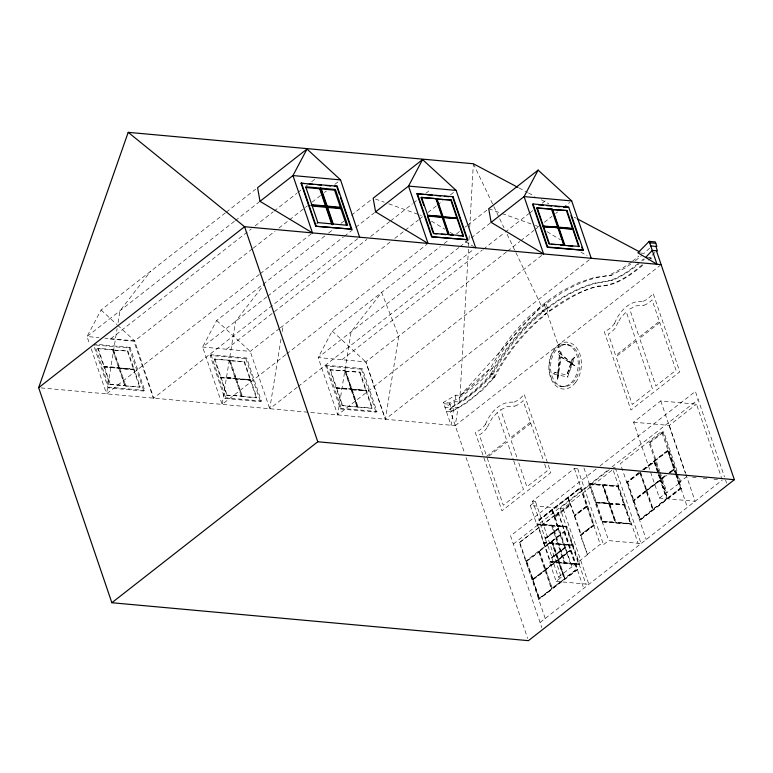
<?xml version="1.0" encoding="UTF-8"?>
<svg xmlns="http://www.w3.org/2000/svg" width="773" height="773" viewBox="0 0 773 773"><rect width="100%" height="100%" fill="white"/><g stroke="black" fill="none" stroke-linecap="round" stroke-linejoin="round"><path stroke-width="0.58" stroke-dasharray="3.87 2.9" d="M630.768 264.095L625.154 267.97L611.482 275.256L594.07 277.526L578.001 282.918L561.971 291.063L546.376 301.789L526.51 318.814L512.837 333.868L500.624 350.584L490.362 368.228L460.012 395.979L469.366 233.407M469.713 227.397L473.298 164.958M557.227 379.176L560.754 356.923L561.256 356.971L557.72 379.224L557.227 379.176L557.584 374.944L558.087 374.992M557.72 379.224L559.749 355.251C557.101 354.604 559.478 350.594 559.507 350.865C557.362 351.126 557.468 355.329 559.749 355.251M259.341 274.444L106.558 393.872L117.11 328.583M118.066 322.641L119.989 310.775L150.503 271.391M285.72 354.701L222.141 404.395L235.562 321.297L264.627 283.788M297.267 387.215L269.748 408.733L281.063 338.69M282.213 331.569L283.169 325.626M541.709 255.428L337.685 414.917L351.116 331.82L381.63 292.436L398.723 336.149L385.398 419.237L365.88 361.89L318.167 357.57L332.206 331.066L440.378 246.51M455.935 395.129L451.065 425.237L443.306 402.433L455.935 395.129L460.09 395.505C471.462 387.998 481.618 378.673 490.362 368.228L492.343 368.402C504.982 344.458 522.142 322.911 543.303 305.944C562.618 290.262 586.04 277.362 611.482 275.256M41.037 387.911L455.22 425.614L458.138 407.574L453.983 407.197L446.321 411.294L451.471 411.767L466.67 402.888L482.98 389.602L494.382 377.446L492.788 378.065L493.783 378.152M492.923 374.055L490.942 373.871L493.01 374.219L481.511 386.21L465.201 399.486L451.084 407.815L444.948 407.255L454.891 401.583L459.046 401.96L460.09 395.505M485.541 424.29C489.831 412.85 500.44 400.868 513.62 402.231M572.349 364.141L571.846 364.093L574.909 365.793L561.188 354.16L561.014 351.609L559.507 350.865M614.651 323.336C618.844 311.925 629.551 300.098 642.605 301.451M570.696 363.349L566.899 374.982L571.189 363.387L560.754 356.923M572.117 358.991L570.889 362.759L572.609 359.039L574.523 357.541L572.117 358.991L572.609 359.039M574.03 357.493L567.585 377.002L574.523 357.541M491.029 374.045L491.174 373.717C503.861 349.647 521.05 327.955 542.337 310.91L544.318 311.094C563.875 295.218 587.026 282.589 612.496 280.396C622.12 276.135 631.048 270.337 639.126 263.622M492.99 374.258L493.155 373.9C505.851 349.831 523.041 328.129 544.318 311.094L542.337 310.91M494.469 377.62L493.628 377.205C506.315 353.135 523.505 331.433 544.781 314.398C561.063 303.857 578.397 290.667 598.524 286.242C616.042 286.213 630.439 275.449 643.31 264.801M494.459 377.649L494.614 377.292C507.31 353.222 524.5 331.52 545.777 314.485M225.358 212.875L101.079 310.021L87.04 336.526L89.716 344.4M324.834 235.987L216.662 320.544L202.623 347.048L222.141 404.395M485.763 423.981L484.826 425.247A31.278 21.538 -84.8 0 1 477.299 431.479L475.231 432.358L501.938 510.818L550.83 472.603L524.113 394.133A31.278 21.538 -84.8 0 1 514.721 401.873L513.504 402.298M487.058 427.778L486.12 429.044A31.278 21.538 -84.8 0 1 480.603 434.107L479.337 434.841L486.275 455.229M614.748 323.201L613.81 324.467A31.278 21.538 -84.8 0 1 604.215 331.578L630.923 410.038L679.815 371.823L653.098 293.354A31.278 21.538 -84.8 0 1 643.706 301.084L642.489 301.518M492.343 368.402C480.468 382.538 466.032 394.771 449.442 402.994L443.306 402.433M460.012 395.979L541.322 305.76L543.342 306.04M654.895 252.442L649.774 257.805L646.663 257.525M649.591 248.143L644.064 253.351L638.962 252.887M641.774 260.578L643.523 258.936M642.759 260.675L644.508 259.023M648.315 260.211L652.064 256.684M497.271 412.56L491.879 418.531L486.826 428.087M632.507 261.235L638.856 256.085M635.396 260.685L641.754 255.525M638.14 263.525C626.033 273.41 612.342 282.725 596.07 282.763C576.59 287.885 558.705 298.591 543.322 311.007C522.046 328.042 504.856 349.734 492.159 373.803C480.864 386.973 466.283 399.767 450.089 407.719L451.471 411.767M642.324 264.714C629.444 275.362 615.047 286.126 597.529 286.155C578.049 291.276 560.164 301.982 544.781 314.398M542.366 311.007L545.661 308.34L547.642 308.524L546.047 303.847L544.066 303.663L545.661 308.34M226.305 212.131L255.689 189.172M234.461 221.281L87.04 336.526L98.944 337.608M235.407 220.547L259.061 202.053M103.824 366.586L119.129 367.61L103.824 366.586L97.727 348.671L98.152 348.333L113.032 349.686L119.197 367.987L133.584 369.301L134.009 368.963L127.912 351.039L113.1 350.072L127.912 351.039M110.839 338.7L251.283 228.914M255.08 225.948L273.111 211.85M274.057 211.106L296.832 193.308M297.779 192.564L301.576 189.598M306.321 185.887L315.809 178.466M97.727 348.671L113.032 349.686M252.317 248.877L134.647 340.864L104.886 338.159M253.264 248.143L275.091 231.079M278.889 228.112L304.504 208.082M305.451 207.338L307.354 205.86M312.099 202.149L320.64 195.472M324.438 192.506L326.332 191.018M334.873 184.341L340.564 179.896M109.921 384.51L125.236 385.534L109.921 384.51L104.026 367.185L104.461 366.856L119.332 368.209L125.294 385.911L139.681 387.215L140.106 386.887L134.212 369.562L119.4 368.586L134.212 369.562M95.91 345.029L129.236 348.063L130.096 347.396L144.735 390.404L143.875 391.07L108.172 387.824L93.523 344.816M119.197 367.987L134.009 368.963M104.026 367.185L119.332 368.209M108.172 387.824L109.032 387.157L144.735 390.404M260.288 273.7L311.529 233.649M125.294 385.911L140.106 386.887M328.622 233.021L333.356 229.32M340.941 223.397L343.782 221.175M351.367 215.242L372.209 198.951M266.791 296.89L202.623 347.048L250.23 351.386L279.411 328.573M267.729 296.146L343.425 236.982M344.371 236.248L354.778 228.112M355.725 227.368L374.644 212.575M357.725 238.683L153.701 398.163L134.647 340.864L117.863 325.443M210.15 355.435L211.01 354.759L246.713 358.015L261.361 401.023L260.501 401.689L224.788 398.443L210.15 355.435L245.862 358.682L246.713 358.015M226.421 349.222L366.866 239.437M370.663 236.47L389.64 221.629M390.587 220.885L412.415 203.83M413.362 203.086L417.159 200.12M425.701 193.443L430.445 189.733M220.45 377.205L235.755 378.229L220.45 377.205L214.343 359.29L214.778 358.952L229.658 360.305L235.823 378.606L250.201 379.92L250.636 379.582L244.529 361.658L229.716 360.682L244.529 361.658M214.343 359.29L229.658 360.305M280.348 327.839L391.032 241.321M394.819 238.355L404.279 230.963M405.226 230.228L418.464 219.87M419.41 219.126L423.198 216.169L419.865 214.971M427.904 212.488L436.378 205.869M437.315 205.135L442.968 200.719M450.495 194.835L454.263 191.888M226.547 395.129L241.852 396.143L226.547 395.129L220.653 377.804L221.078 377.466L235.958 378.828L241.92 396.53L256.307 397.834L256.733 397.506L250.839 380.181L236.026 379.205L250.839 380.181M235.823 378.606L250.636 379.582M220.653 377.804L235.958 378.828M224.788 398.443L225.648 397.766L261.361 401.023M286.667 353.957L427.111 244.171M241.92 396.53L256.733 397.506M444.175 243.543L448.91 239.843M456.495 233.91L460.283 230.953M465.017 227.243L466.911 225.764M467.858 225.03L486.816 210.208M458.969 247.505L318.167 357.57L337.685 414.917M459.916 246.761L470.322 238.625M471.269 237.891L490.198 223.097M298.214 386.481L473.772 249.244M325.733 365.958L326.593 365.281L362.295 368.537L376.934 411.545L376.084 412.212L340.371 408.965L325.733 365.958L361.435 369.204L362.295 368.537M341.975 359.735L482.41 249.95M483.367 249.215L504.238 232.895M505.184 232.151L528.916 213.609M529.863 212.865L532.703 210.643M542.202 203.222L545.989 200.255M329.926 369.813L345.231 370.827L351.338 388.751L350.903 389.08L336.033 387.727L329.926 369.813L345.231 370.827M345.299 371.214L360.112 372.18L366.209 390.104L365.784 390.442L351.406 389.128L345.299 371.214L360.112 372.18M589.316 259.767L385.302 419.256L365.774 361.909L506.576 251.834M507.523 251.099L519.823 241.485M520.77 240.741L534.017 230.393M534.964 229.649L537.805 227.426M544.395 222.276L551.932 216.392M555.69 213.445L557.575 211.976M563.227 207.56L569.817 202.41M336.033 387.727L351.338 388.751M336.236 388.326L351.541 389.35L357.435 406.666L357.01 407.004L342.13 405.651L336.236 388.326L351.541 389.35M351.406 389.128L366.209 390.104M351.609 389.727L366.412 390.703L372.315 408.028L371.881 408.357L357.503 407.052L351.609 389.727L366.412 390.703M342.13 405.651L357.435 406.666M340.371 408.965L341.231 408.289L376.934 411.545M357.503 407.052L372.315 408.028M455.22 425.614L660.2 265.39M552.937 373.987L555.304 372.567L552.937 373.987L568.087 377.04M486.661 456.36L506.817 440.61L497.223 412.434M530.404 422.174L510.248 437.924L500.653 409.748M488.894 456.128L507.223 441.798L513.398 459.964M530.809 423.362L510.653 439.122L517.224 458.408M569.894 504.479L554.454 516.557L570.397 504.527L567.459 497.31L567.952 497.358L587.47 554.705L580.475 535.544L594.186 525.254L581.18 487.019L539.283 519.765L532.481 501.204L574.378 468.457L577.692 468.757L579.412 467.414M685.864 474.12L695.111 501.291L659.408 498.044L633.58 422.184L660.77 400.926L696.473 404.173L721.528 477.772M530.307 505.503L535.457 501.474L561.285 577.344L556.135 581.364L549.632 562.251L550.057 561.913L579.818 564.619L566.802 526.394L536.617 524.017L530.307 505.503L563.044 508.479L614.284 468.428M596.138 468.998L510.576 535.882L541.805 627.618M599.935 466.022L695.391 391.409L724.485 476.893M538.791 519.727L581.18 487.019M587.47 554.705L572.03 566.773L552.511 509.426L552.009 509.388L558.386 528.288L545.091 538.24L538.994 520.316L552.28 510.364M587.055 505.871L574.184 515.494L587.055 505.871L580.455 487.908L552.212 509.987L552.714 510.025M538.994 520.316L580.948 487.956M588.717 483.589L618.555 485.927L588.717 483.589L601.732 521.823L631.57 524.162L601.732 521.823M552.125 525.63L537.312 524.664L552.125 525.63L558.29 543.931L572.609 544.868L558.29 543.931M589.635 484.256L618.265 486.488L589.635 484.256L595.732 502.17L608.593 503.339L609.027 503.01L602.921 485.086L602.496 485.425L608.593 503.339M513.349 544.018L608.119 469.936M611.916 466.969L698.154 399.554M609.404 469.636L560.067 508.209L585.895 584.069M545.207 618.468L519.379 542.607L558.386 512.547L577.711 569.295L538.704 599.355L577.711 569.295M633.58 422.184L669.283 425.43L696.473 404.173M519.379 542.607L558.386 512.547M659.533 473.395L649.049 442.6L662.78 431.875L663.775 431.962L677.747 473.018M649.049 442.6L650.045 442.697L663.775 431.962M555.149 517.195L570.6 505.127M552.618 525.679L552.193 526.017L566.503 526.944L552.618 525.679L558.724 543.603M545.091 538.24L558.386 528.288M545.294 538.839L558.589 528.877L564.889 547.4L552.096 557.401L545.294 538.839L558.589 528.877M587.258 506.47L574.387 516.093L587.258 506.47L593.558 524.993L580.697 534.607L593.558 524.993M543.844 542.25L543.419 542.578L558.222 543.554L543.844 542.25L537.747 524.326M595.732 502.17L609.027 503.01M558.425 544.153L543.622 543.177L558.425 544.153L564.802 563.053L565.227 562.715L558.927 544.202L558.493 544.53L572.812 545.458L558.927 544.202M595.935 502.769L609.23 503.61L615.53 522.123L615.105 522.461L602.235 521.292L595.935 502.769L609.23 503.61M566.802 526.394L536.617 524.017M638.846 472.67L626.681 482.178L639.348 472.709M642.595 469.742L668.365 450.031L676.781 474.767M643.088 469.781L668.365 450.031M526.316 561.391L539.206 551.748L526.316 561.391L532.916 579.354L545.303 569.672L539.139 551.371L551.535 541.68L558.125 559.642L545.245 569.286L558.125 559.642M551.961 541.342L564.464 531.998L551.961 541.342L558.058 559.265L570.571 549.922L558.058 559.265M639.754 472.718L627.318 482.439L640.247 472.757L639.754 472.718L646.354 490.681L640.189 472.38M643.841 469.52L654.412 461.694L660.509 479.618L646.286 490.304L660.509 479.618M658.538 473.636L654.345 461.317L667.64 450.92L674.24 468.882L669.486 472.593M539.139 551.371L552.028 541.728M644.344 469.559L654.412 461.694M654.345 461.317L668.133 450.959M609.095 503.387L624.362 504.402L609.095 503.387L602.988 485.463L603.423 485.135L609.52 503.049M609.298 503.986L624.574 505.001L609.298 503.986L615.598 522.5L630.874 523.524L615.598 522.5M551.603 557.352L564.889 547.4M551.806 557.951L565.527 547.661L551.806 557.951L558.309 577.073L561.285 577.344M580.475 535.544L594.186 525.254M550.347 561.362L549.922 561.7L579.112 563.981L550.347 561.362L544.047 542.839M602.235 521.292L615.53 522.123M532.423 579.306L545.303 569.672M645.851 490.633L633.416 500.363L646.354 490.681M658.915 474.757L660.442 479.231L665.195 475.521M668.993 472.554L674.24 468.882M660.442 479.231L665.688 475.569M532.626 579.905L545.506 570.261L532.626 579.905L539.419 598.466L551.816 588.784L545.448 569.885L557.835 560.203L564.638 578.764L551.748 588.398L564.638 578.764M558.261 559.865L570.774 550.521L558.261 559.865L564.57 578.378L577.073 569.034L564.57 578.378M646.064 491.232L633.618 500.962L646.557 491.28L646.064 491.232L652.856 509.794L646.489 490.894L660.219 480.168L667.012 498.73L652.789 509.417L666.519 498.682L660.219 480.168M675.921 473.839L680.742 487.995L667.447 498.392L660.644 479.83L666.345 475.376M670.143 472.409L673.94 469.433L675.554 472.747M545.448 569.885L558.328 560.241M646.489 490.894L660.712 480.207M660.644 479.83L666.838 475.424M670.645 472.448L674.442 469.482M564.734 562.667L564.3 563.005L558 544.492M558.309 577.073L572.03 566.773M586.978 554.656L600.206 544.318L603.52 544.627L608.67 540.598L641.059 543.545L615.617 468.815M659.408 498.044L680.858 482.139L678.134 474.158M677.148 474.071L679.863 482.052L686.598 476.786M579.818 564.619L549.632 562.251M538.926 598.428L551.816 588.784M652.364 509.755L639.918 519.475L652.856 509.794M666.954 498.353L680.742 487.995M681.38 488.256L639.696 520.413L681.38 488.256L677.167 475.888M540.066 622.497L722.301 480.043M631.599 261.97L623.173 267.787L609.501 275.072M500.701 409.874L507.03 406.675L514.944 406.115M459.046 401.96C471.279 394.288 482.101 384.423 491.377 373.378L493.358 373.552M643.774 305.296L644.991 304.871A31.278 21.538 -84.8 0 0 650.914 300.997L652.054 299.847L659.369 321.355L639.213 337.105L629.676 309.074L636.005 305.876L643.89 305.229M514.799 406.096L516.016 405.661A31.278 21.538 -84.8 0 0 521.939 401.786L523.07 400.646L544.327 463.085M611.501 280.309L612.496 280.396M612.97 283.701L613.955 283.788M546.376 301.789L548.357 301.972M548.376 307.036L549.371 307.123M549.835 310.427L550.83 310.514M544.82 314.495L545.806 314.582M563.681 344.439L565.169 344.574M567.459 344.787L568.947 344.922M561.188 354.16L559.884 350.961M571.981 363.687L572.484 363.735M558.666 373.253L557.739 373.117L559.439 353.048L574.407 365.745M557.893 375.002L558.386 375.05M110.104 338.999L133.913 341.173L153.431 398.52M494.817 376.944L493.821 376.857C481.84 391.119 467.25 403.429 450.475 411.671L464.515 452.92M494.382 377.446L493.454 377.543M559.855 386.123L561.343 386.258M563.633 386.481L565.121 386.616M130.096 347.396L94.383 344.14L109.032 387.157M443.75 403.738L449.886 404.289M613.25 467.501L615.231 467.684M692.54 477.328L696.115 477.656M703.256 478.303L706.831 478.632M713.972 479.279L717.537 479.608M679.863 482.052L680.858 482.139M568.087 497.57L574.687 515.543M567.662 497.909L568.155 497.957M532.481 501.204L535.457 501.474M564.193 531.022L564.696 531.07L525.688 561.13M556.135 581.364L588.871 584.34L563.044 508.479M554.811 372.518L567.401 375.031M488.71 208.729L500.943 213.116M502.054 213.522L530.964 223.899M535.409 225.494L538.752 226.692M375.388 199.009L384.278 202.197M388.732 203.801L418.753 214.575M518.992 187.936L527.486 192.438M528.548 192.999L534.916 196.371M541.274 199.753L548.704 203.686M574.165 217.184L576.291 218.305M649.774 257.805L651.842 259.052M546.975 231.649L560.357 239.698M580.929 252.085L587.103 255.805M431.431 221.126L444.804 229.175M449.944 232.277L453.036 234.132M465.385 241.572L473.607 246.519M561.256 356.971L574.909 365.793M332.206 331.066L365.774 361.909M216.662 320.544L250.23 351.386L269.748 408.733M101.079 310.021L116.984 324.631M473.376 163.76L503.986 227.755M507.107 234.267L541.351 305.857M725.567 480.072L726.62 483.144M669.283 425.43L685.477 472.989M660.77 400.926L685.438 473.395M662.78 431.875L676.762 472.931M676.288 474.719L661.562 431.469L620.381 463.665L646.209 539.525M676.675 475.849L687.39 507.33M667.64 450.92L673.737 468.834M673.94 469.433L675.061 472.699M675.428 473.791L680.25 487.956M650.045 442.697L659.746 471.201M660.142 472.342L667.128 492.874M659.92 474.535L666.133 492.778M654.837 461.355L659.031 473.675M659.417 474.796L660.934 479.279M661.137 479.878L667.447 498.392M653.91 461.645L660.016 479.569M640.682 472.429L646.779 490.343M646.982 490.942L653.291 509.465M627.811 482.487L633.908 500.402M634.111 501.001L640.421 519.524M627.174 482.226L640.189 520.451M613.366 470.68L638.083 543.274M618.129 486.265L631.145 524.5M617.84 486.816L623.937 504.74M624.14 505.339L630.449 523.852M546.646 308.427L548.105 312.717L547.12 312.63L558.937 347.357M609.723 503.648L616.023 522.171M608.795 503.938L615.105 522.461M590.06 483.917L596.157 501.832M596.36 502.431L602.669 520.954M583.953 468.003L589.142 483.251M602.157 521.485L608.67 540.598M577.692 468.757L603.52 544.627M574.378 468.457L580.678 486.98M593.693 525.205L600.206 544.318M580.455 487.908L586.552 505.832M586.755 506.431L593.065 524.944M574.89 516.142L581.19 534.655M544.714 464.225L547.033 471.028L526.877 486.787L517.61 459.549M566.078 527.283L572.175 545.197M572.378 545.796L578.687 564.319M557.893 512.509L583.721 588.369M563.971 531.959L570.078 549.874M570.281 550.473L576.581 568.996M565.024 547.613L571.537 566.735M551.787 510.315L557.884 528.239M558.087 528.838L564.396 547.352M551.7 525.969L557.797 543.892M552.453 541.39L558.56 559.314M558.763 559.903L565.063 578.426M551.535 541.68L557.633 559.604M557.835 560.203L564.135 578.716M539.283 519.765L539.486 520.364M545.583 538.288L545.786 538.887M552.096 557.401L552.299 558M537.042 523.679L550.057 561.913M513.784 461.095L523.447 489.473L503.291 505.223L487.067 457.558M539.631 551.41L545.738 569.334M545.941 569.933L552.241 588.446M538.713 551.7L544.81 569.624M545.013 570.223L551.323 588.736M526.819 561.43L532.916 579.354M533.119 579.953L539.419 598.466M519.881 542.656L539.196 599.404M449.442 402.994L451.084 407.815M466.071 457.481L527.659 638.392M361.435 369.204L376.084 412.212M359.687 372.518L365.784 390.442M365.987 391.032L371.881 408.357M345.734 370.876L351.831 388.79M352.034 389.389L357.928 406.714M344.806 371.166L350.903 389.08M351.106 389.679L357.01 407.004M330.361 369.475L336.458 387.399M336.661 387.988L342.555 405.313M326.593 365.281L341.231 408.289M245.862 358.682L260.501 401.689M244.104 361.996L250.201 379.92M250.404 380.509L256.307 397.834M230.151 360.353L236.248 378.268M236.451 378.867L242.355 396.191M229.223 360.643L235.321 378.557M235.533 379.156L241.427 396.481M214.778 358.952L220.875 376.876M221.078 377.466L226.982 394.79M211.01 354.759L225.648 397.766M129.236 348.063L143.875 391.07M127.477 351.377L133.584 369.301M133.787 369.9L139.681 387.215M113.525 349.734L119.631 367.658M119.834 368.248L125.728 385.572M112.597 350.024L118.704 367.948M118.907 368.537L124.801 385.862M98.152 348.333L104.249 366.257M104.461 366.856L110.355 384.171M91.253 348.894L106.558 393.872M618.187 322.157L615.095 328.245A31.278 21.538 -84.8 0 1 609.578 333.308L608.312 334.042L615.627 355.541L635.783 339.791L626.246 311.761L620.854 317.732L618.187 322.157M636.189 340.99L616.033 356.74L632.275 404.443L652.431 388.684L636.189 340.99M659.775 322.544L639.619 338.303L655.862 386.007L676.017 370.248L659.775 322.544M559.903 345.521L556.386 347.966A21.113 14.532 -84.8 0 0 555.265 383.485A21.113 14.532 -84.8 0 0 578.03 367.716A21.113 14.532 -84.8 0 0 559.903 345.521M561.391 345.657L557.874 348.101A21.113 14.532 -84.8 0 0 556.753 383.621A21.113 14.532 -84.8 0 0 579.518 367.851A21.113 14.532 -84.8 0 0 561.391 345.657M575.682 382.384A23.519 16.185 -84.8 0 0 570.609 342.999A23.519 16.185 -84.8 0 0 549.149 371.398A23.519 16.185 -84.8 0 0 575.682 382.384"/><path stroke-width="1.16" d="M656.422 250.781L734.35 479.695L528.432 640.662L111.863 602.737L38.65 387.688L128.212 132.338L473.376 163.76L517.939 187.375M340.564 179.896L306.997 149.054L292.957 175.558L260.008 201.318L312.476 232.905L292.957 175.558L340.564 179.896L359.619 237.195M456.147 190.419L422.58 159.576L408.54 186.08L375.591 211.841L428.058 243.427L408.54 186.08L456.147 190.419L475.666 247.766M571.691 200.932L538.134 170.099L524.084 196.603L491.135 222.353L543.612 253.95L524.084 196.603L571.691 200.932L591.219 258.279M649.185 241.36L637.918 252.79L656.992 264.269L649.185 241.36L655.33 241.92L656.876 246.481L650.74 245.92M645.629 257.428L652.267 250.404L657.417 250.877L655.89 246.384M306.997 149.054L257.583 187.684L260.008 201.318M38.65 387.688L244.568 226.721L661.137 264.646M301.045 183.24L337.183 186.158L351.821 229.166L315.684 226.247L301.045 183.24L304.61 183.568M305.953 187.539L319.684 188.786L320.544 188.119L326.65 206.033L325.791 206.71M325.906 205.628L320.186 188.834L321.037 188.158L335.424 189.472L341.521 207.386L327.143 206.082L326.283 206.749M310.91 205.357L311.77 204.681L326.65 206.033M334.371 186.274L337.183 186.158M320.186 188.834L334.564 190.139L335.424 189.472M325.993 207.309L326.853 206.633L332.748 223.957L331.888 224.624L325.993 207.309L312.253 206.053M326.486 207.348L327.346 206.681L341.724 207.985L347.628 225.31L333.24 224.006L332.38 224.672M317.007 223.271L317.867 222.605L332.748 223.957M315.684 226.247L351.821 229.166M327.684 207.464L340.874 208.662L341.724 207.985M422.58 159.576L373.156 198.207L375.591 211.841M349.377 221.996L348.952 222.334L351.039 228.479M416.927 193.791L453.065 196.709L467.704 239.717L431.566 236.799L416.927 193.791L424.068 194.438M423.797 205.483L421.121 197.646L421.556 197.308L436.436 198.671L442.6 216.971L457.413 217.938L451.306 200.023L436.494 199.048L451.306 200.023M421.121 197.646L436.436 198.671M453.065 196.709L452.64 197.047L467.279 240.055M428.368 215.677L442.533 216.585L427.653 215.232L421.556 197.308M427.43 216.169L442.736 217.184L448.63 234.509L433.324 233.485L436.755 233.804M431.566 236.799L467.704 239.717M444.997 217.184L457.413 217.938M442.803 217.561L457.616 218.537L463.51 235.862L458.283 235.765M538.134 170.099L488.71 208.729L491.135 222.353M533.012 203.966L532.578 204.304L547.216 247.312L583.354 250.23L568.715 207.212L533.012 203.966L547.651 246.974L583.354 250.23M542.491 224.953L536.771 208.159L537.206 207.821L552.077 209.174L558.183 227.098L547.448 226.489M536.771 208.159L552.077 209.174M566.957 210.527L552.144 209.56L566.957 210.527L573.064 228.45L572.629 228.789L566.532 210.865M558.183 227.098L542.878 226.074L545.168 226.286M560.415 245.041L564.28 245.012L548.975 243.997L543.081 226.673L558.386 227.697L564.348 245.399L579.161 246.374L573.266 229.05L558.454 228.074L573.266 229.05M568.715 207.212L563.527 207.116M543.081 226.673L558.386 227.697M111.863 602.737L317.78 441.769L734.35 479.695M579.161 246.374L578.735 246.703L572.832 229.388M309.374 184.003L312.949 184.322M317.703 184.757L321.278 185.085M326.042 185.52L330.796 185.955M427.643 194.767L432.397 195.202M435.972 195.53L440.736 195.956M444.301 196.284L449.065 196.719M538.53 204.845L543.293 205.28M546.859 205.599L551.622 206.033M555.188 206.362L559.952 206.797M320.544 188.119L305.664 186.757L311.77 204.681M573.064 228.45L558.676 227.136L552.579 209.222M558.251 227.475L561.845 227.803M564.242 228.025L571.431 228.673M326.853 206.633L311.973 205.28L317.867 222.605M442.736 217.184L427.856 215.831L433.759 233.156M457.616 218.537L443.229 217.232L449.132 234.557L463.51 235.862M317.78 205.976L320.07 206.188M334.67 207.512L337.067 207.734M649.668 242.77L655.804 243.321M551.265 244.21L555.845 244.626M567.942 245.727L572.735 246.162M441.335 234.219L445.915 234.634M449.896 235.002L453.49 235.321M577.354 218.865L639.957 252.046M128.212 132.338L244.568 226.721L317.78 441.769M570.986 215.474L579.074 239.244M581.769 247.167L582.929 250.558M558.879 227.735L564.783 245.06M551.651 209.512L557.748 227.436M557.951 228.025L563.855 245.35M537.206 207.821L543.303 225.745M543.506 226.334L549.4 243.659M450.881 200.352L456.978 218.276M457.181 218.875L463.085 236.2M436.929 198.709L443.026 216.633M436.001 198.999L442.108 216.923M442.311 217.522L448.205 234.847M427.798 217.252L430.377 224.827M431.112 226.991L432.957 232.402M417.362 193.453L432.001 236.47M336.748 186.496L339.415 194.332M340.564 197.695L348.565 221.213M334.564 190.139L340.661 208.063M340.874 208.662L346.401 224.904M321.037 188.158L327.143 206.082M327.346 206.681L333.24 224.006M326.853 208.43L332.013 223.59M319.684 188.786L325.404 205.589M301.47 182.911L316.118 225.919"/></g></svg>
